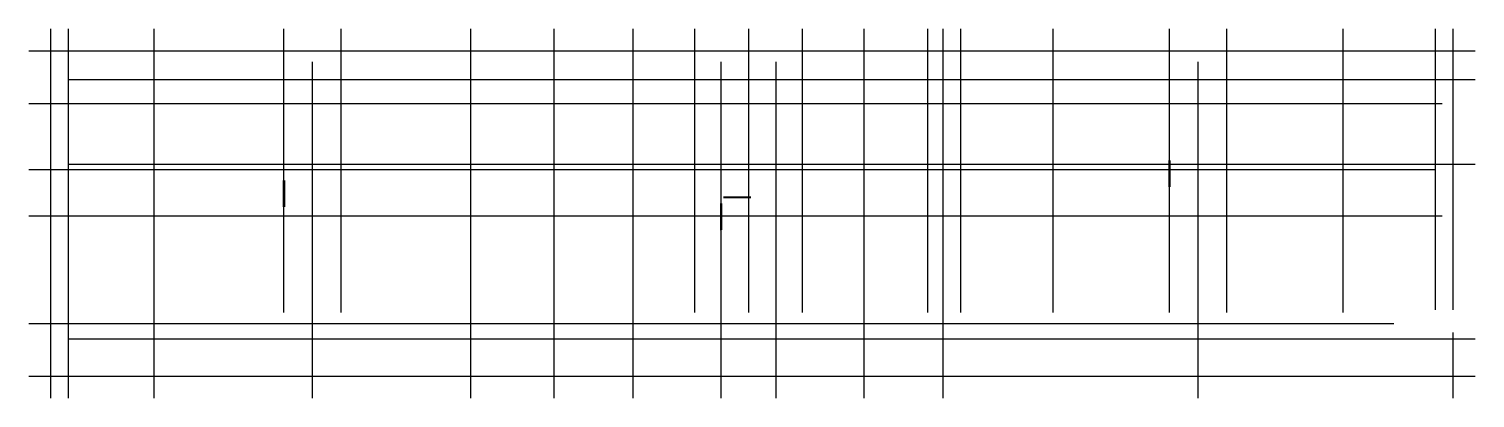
# Model space of a CAD drawing. Extents: x -1000 to 64800, y -3400 to 13400.
import ezdxf

# ---------------------------------------------------------------- set-up
doc = ezdxf.new("R2010")
doc.units = 0
doc.header["$LTSCALE"] = 1000
doc.header["$MEASUREMENT"] = 0
doc.layers.add('DOTE', color=1, linetype='Continuous', plot=False)
doc.layers.add('WALL', color=9, linetype='Continuous', lineweight=40)

msp = doc.modelspace()

# ---------------------------------------------------------------- linework, layer by layer
for p, q in [((50875, 6210), (50875, 7410)), ((50925, 6210), (50925, 7410)), ((10575, 6500), (10575, 5300)), ((10625, 6500), (10625, 5300)), ((30477, 4249), (30475, 5449)), ((30527, 4250), (30525, 5450))]:
    msp.add_line(p, q)
at = {"layer": 'DOTE', "linetype": 'ByBlock'}
for p, q in [((0, -3400), (0, 13400)), ((800, -3400), (800, 13400)), ((4700, -3400), (4700, 13400)), ((10600, 500), (10600, 13400)), ((13200, 500), (13200, 13400)), ((19100, -3400), (19100, 13400)), ((22900, -3400), (22900, 13400)), ((26500, -3400), (26500, 13400)), ((29300, 500), (29300, 13400)), ((31750, 500), (31750, 13400)), ((34200, 500), (34200, 13400)), ((37000, -3400), (37000, 13400)), ((39900, 500), (39900, 13400)), ((40600, -3400), (40600, 13400)), ((41400, 500), (41400, 13400)), ((45600, 500), (45600, 13400)), ((50900, 500), (50900, 13400)), ((53500, 500), (53500, 13400)), ((58800, 500), (58800, 13400)), ((63000, 620), (63000, 13400)), ((63800, 620), (63800, 13400)), ((-1000, 12400), (64800, 12400)), ((11900, -3400), (11900, 11900)), ((30500, -3400), (30500, 11900)), ((33000, -3400), (33000, 11900)), ((52200, -3400), (52200, 11900)), ((800, 11100), (64800, 11100)), ((-1000, 10000), (63300, 10000)), ((800, 7250), (64800, 7250)), ((-1000, 7000), (63000, 7000)), ((-1000, 4900), (63300, 4900)), ((-1000, 0), (61105, 0)), ((63800, -3400), (63800, -412)), ((800, -700), (64800, -700)), ((-1000, -2400), (64800, -2400))]:
    msp.add_line(p, q, dxfattribs=at)
at = {"layer": 'WALL'}
msp.add_lwpolyline([(30600, 5750), (31850, 5750)], dxfattribs=at)

doc.saveas('drawing.dxf')
